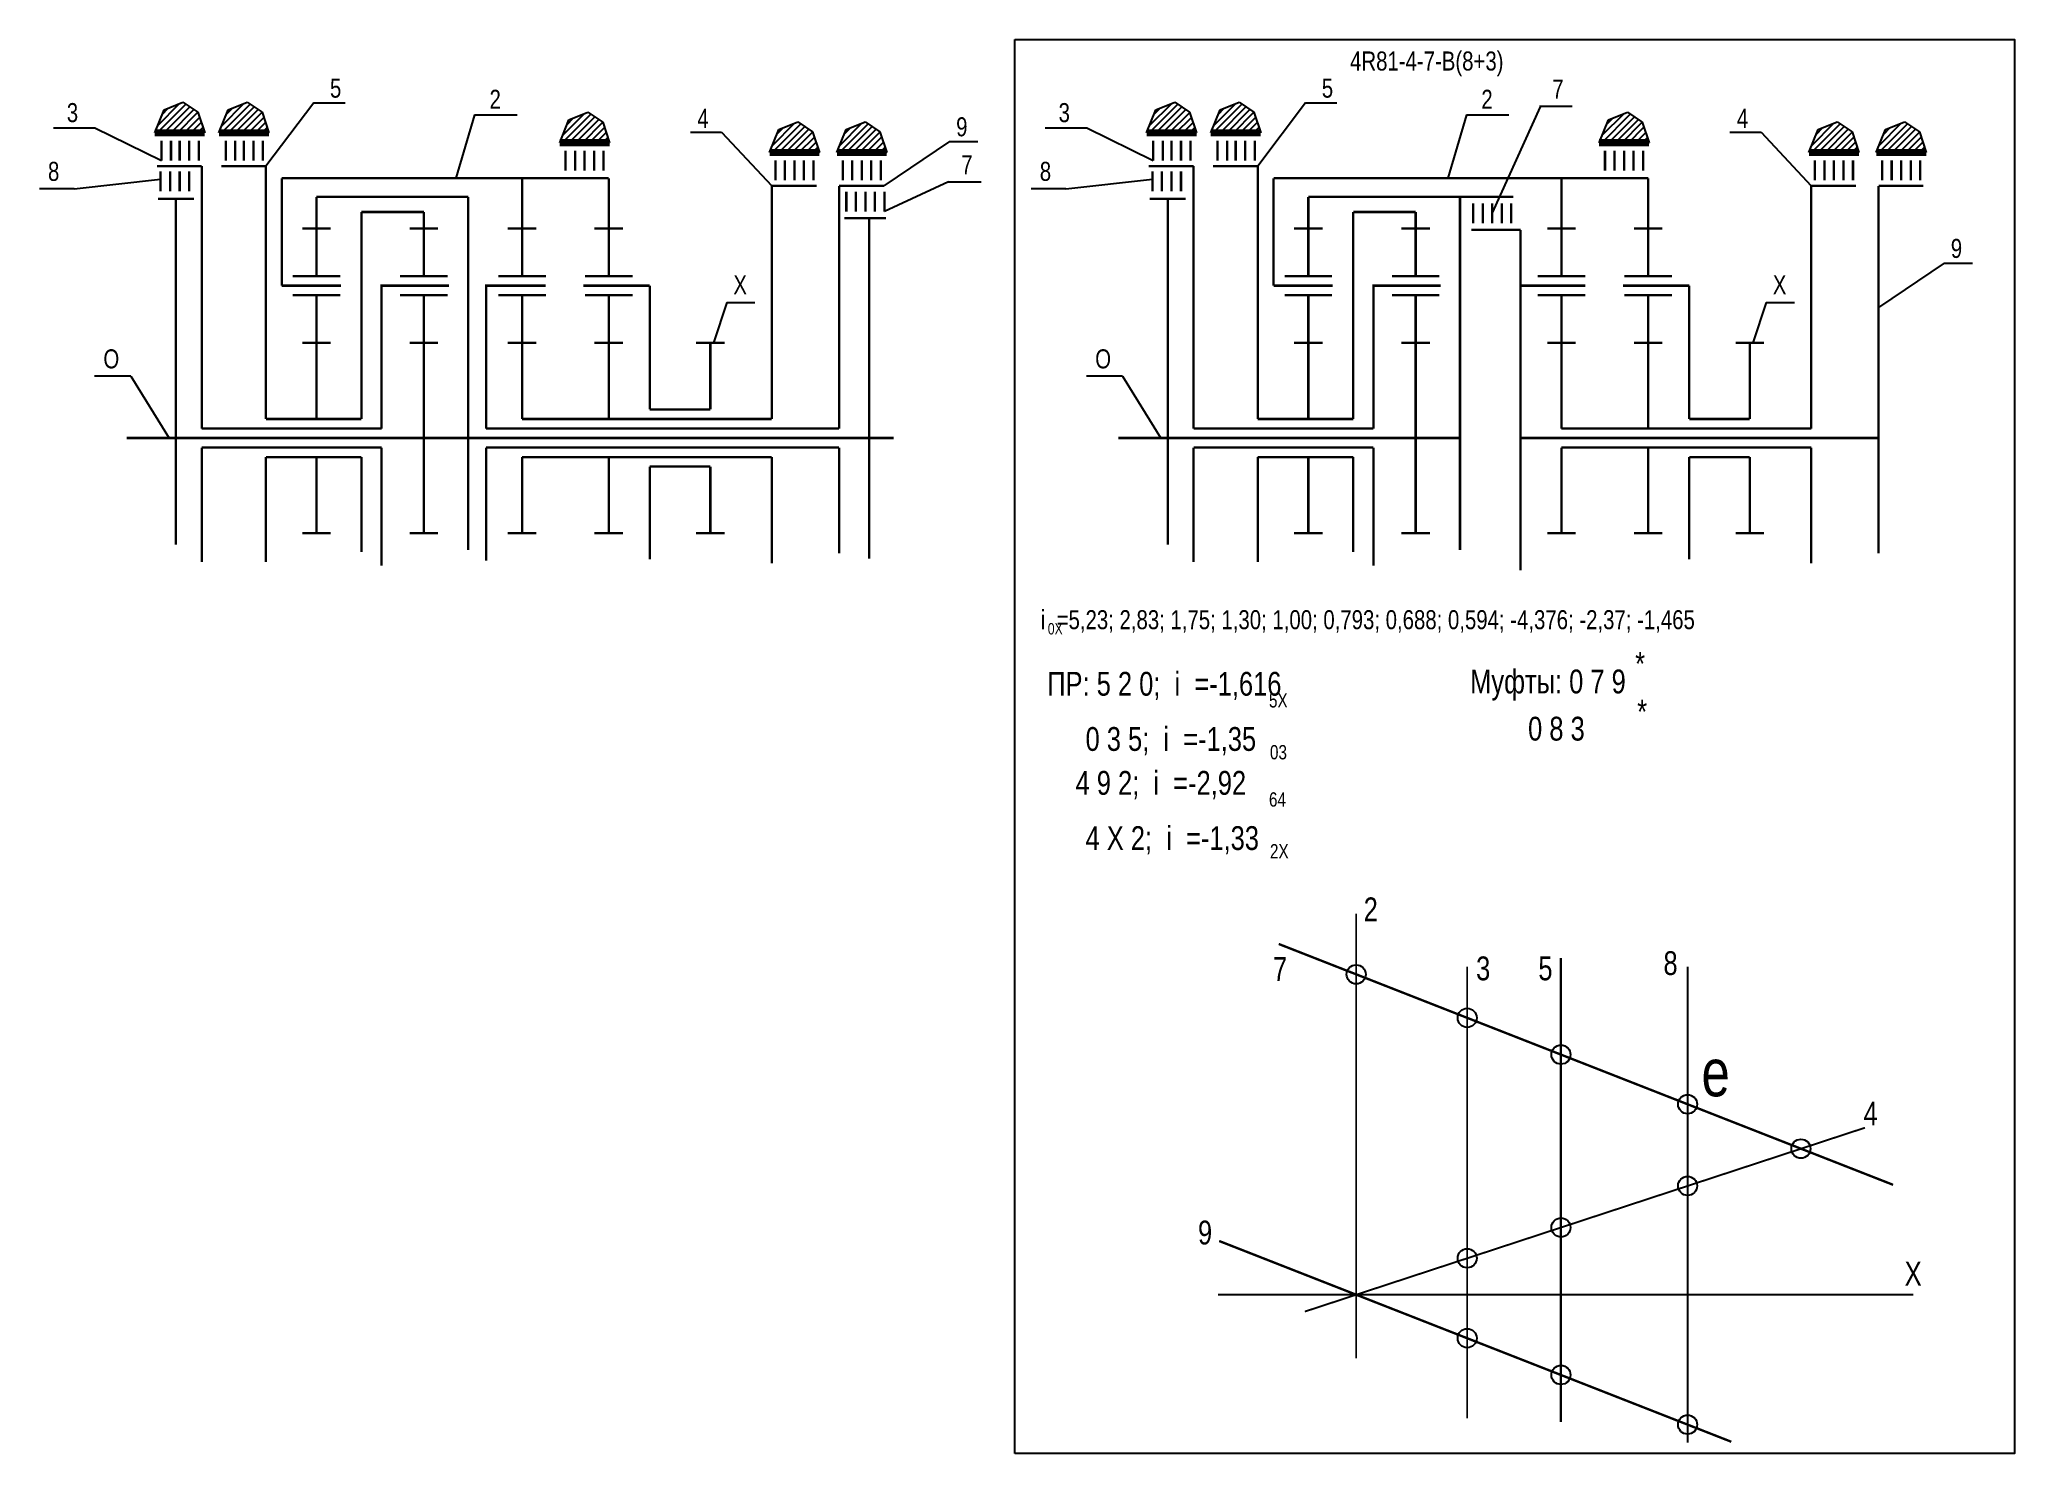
# Model space of a CAD drawing. Extents: x -557 to -142, y 153 to 450.
import ezdxf

# ---------------------------------------------------------------- set-up
doc = ezdxf.new("R2010")
doc.units = 0
doc.header["$LTSCALE"] = 15
doc.layers.get('0').update_dxf_attribs({"linetype": 'CONTINUOUS'})
doc.layers.add('DIM', color=92, linetype='CONTINUOUS')
doc.layers.add('MAIN', color=5, linetype='CONTINUOUS')
doc.styles.add('AMK', font='amk.shx', dxfattribs={"width": 0.8})

msp = doc.modelspace()

# ---------------------------------------------------------------- hatches: boundary and pattern name
at = {"layer": 'DIM'}
h = msp.add_hatch(dxfattribs=at)
h.set_pattern_fill('_USER', color=0, angle=45, style=0, pattern_type=0)
h.set_pattern_definition([(45, (-280.8573, 4.586), (-0.7071068, 0.7071068), [])])
h.paths.add_polyline_path([(-531.15, 435.1), (-533.1, 430.28), (-522.6, 430.28), (-524.05, 434.61), (-527.17, 436.72)])
h = msp.add_hatch(dxfattribs=at)
h.set_pattern_fill('_USER', color=0, angle=45, style=0, pattern_type=0)
h.set_pattern_definition([(45, (-267.3697, 4.586), (-0.7071068, 0.7071068), [])])
h.paths.add_polyline_path([(-517.67, 435.1), (-519.61, 430.28), (-509.11, 430.28), (-510.56, 434.61), (-513.68, 436.72)])
h = msp.add_hatch(dxfattribs=at)
h.set_pattern_fill('_USER', color=0, angle=45, style=0, pattern_type=0)
h.set_pattern_definition([(45, (-72.513, 4.586), (-0.7071068, 0.7071068), [])])
h.paths.add_polyline_path([(-322.81, 435.1), (-324.75, 430.28), (-314.26, 430.28), (-315.71, 434.61), (-318.82, 436.72)])
h = msp.add_hatch(dxfattribs=at)
h.set_pattern_fill('_USER', color=0, angle=45, style=0, pattern_type=0)
h.set_pattern_definition([(45, (-59.0253, 4.586), (-0.7071068, 0.7071068), [])])
h.paths.add_polyline_path([(-309.32, 435.1), (-311.27, 430.28), (-300.77, 430.28), (-302.22, 434.61), (-305.33, 436.72)])
h = msp.add_hatch(dxfattribs=at)
h.set_pattern_fill('_USER', color=0, angle=45, style=0, pattern_type=0)
h.set_pattern_definition([(45, (-195.7944, 2.492), (-0.7071068, 0.7071068), [])])
h.paths.add_polyline_path([(-446.09, 433.01), (-448.03, 428.19), (-437.54, 428.19), (-438.99, 432.51), (-442.1, 434.63)])
h = msp.add_hatch(dxfattribs=at)
h.set_pattern_fill('_USER', color=0, angle=45, style=0, pattern_type=0)
h.set_pattern_definition([(45, (-151.7117, 0.4504), (-0.7071068, 0.7071068), [])])
h.paths.add_polyline_path([(-402.01, 430.97), (-403.95, 426.15), (-393.46, 426.15), (-394.9, 430.47), (-398.02, 432.59)])
h = msp.add_hatch(dxfattribs=at)
h.set_pattern_fill('_USER', color=0, angle=45, style=0, pattern_type=0)
h.set_pattern_definition([(45, (-137.5734, 0.4504), (-0.7071068, 0.7071068), [])])
h.paths.add_polyline_path([(-387.87, 430.97), (-389.81, 426.15), (-379.32, 426.15), (-380.77, 430.47), (-383.88, 432.59)])
h = msp.add_hatch(dxfattribs=at)
h.set_pattern_fill('_USER', color=0, angle=45, style=0, pattern_type=0)
h.set_pattern_definition([(45, (22.5601, 2.492), (-0.7071068, 0.7071068), [])])
h.paths.add_polyline_path([(-227.74, 433.01), (-229.68, 428.19), (-219.18, 428.19), (-220.63, 432.51), (-223.75, 434.63)])
h = msp.add_hatch(dxfattribs=at)
h.set_pattern_fill('_USER', color=0, angle=45, style=0, pattern_type=0)
h.set_pattern_definition([(45, (66.6428, 0.4504), (-0.7071068, 0.7071068), [])])
h.paths.add_polyline_path([(-183.65, 430.97), (-185.6, 426.15), (-175.1, 426.15), (-176.55, 430.47), (-179.67, 432.59)])
h = msp.add_hatch(dxfattribs=at)
h.set_pattern_fill('_USER', color=0, angle=45, style=0, pattern_type=0)
h.set_pattern_definition([(45, (80.7811, 0.4504), (-0.7071068, 0.7071068), [])])
h.paths.add_polyline_path([(-169.51, 430.97), (-171.46, 426.15), (-160.96, 426.15), (-162.41, 430.47), (-165.53, 432.59)])

# ---------------------------------------------------------------- linework, layer by layer
at = {"const_width": 0.4}
for points in [[(-280.72, 266.24), (-280.72, 172.82)], [(-257.4, 255.14), (-257.4, 160.27)], [(-211.1, 255.14), (-211.1, 155.11)], [(-291.52, 182.67), (-173.85, 221.29)]]:
    msp.add_lwpolyline(points, dxfattribs=at)
at = {"layer": 'DIM', "color": 0}
for p, q in [((-531.15, 435.1), (-527.17, 436.72)), ((-527.17, 436.72), (-524.05, 434.61)), ((-517.67, 435.1), (-513.68, 436.72)), ((-513.68, 436.72), (-510.56, 434.61)), ((-499.69, 436.54), (-509.73, 423.27)), ((-499.69, 436.54), (-493.12, 436.54)), ((-322.81, 435.1), (-318.82, 436.72)), ((-318.82, 436.72), (-315.71, 434.61)), ((-309.32, 435.1), (-305.33, 436.72)), ((-305.33, 436.72), (-302.22, 434.61)), ((-291.34, 436.54), (-301.39, 423.27)), ((-291.34, 436.54), (-284.78, 436.54)), ((-242.09, 435.71), (-252.14, 413.43)), ((-242.2, 435.89), (-235.34, 435.89)), ((-533.1, 430.28), (-531.15, 435.1)), ((-524.05, 434.61), (-522.6, 430.28)), ((-519.61, 430.28), (-517.67, 435.1)), ((-510.56, 434.61), (-509.11, 430.28)), ((-465.93, 434.02), (-469.82, 420.72)), ((-465.93, 434.02), (-456.99, 434.02)), ((-448.03, 428.19), (-446.09, 433.01)), ((-446.09, 433.01), (-442.1, 434.63)), ((-442.1, 434.63), (-438.99, 432.51)), ((-438.99, 432.51), (-437.54, 428.19)), ((-402.01, 430.97), (-398.02, 432.59)), ((-398.02, 432.59), (-394.9, 430.47)), ((-387.87, 430.97), (-383.88, 432.59)), ((-383.88, 432.59), (-380.77, 430.47)), ((-324.75, 430.28), (-322.81, 435.1)), ((-315.71, 434.61), (-314.26, 430.28)), ((-311.27, 430.28), (-309.32, 435.1)), ((-302.22, 434.61), (-300.77, 430.28)), ((-257.58, 434.02), (-261.48, 420.72)), ((-257.58, 434.02), (-248.64, 434.02)), ((-229.68, 428.19), (-227.74, 433.01)), ((-227.74, 433.01), (-223.75, 434.63)), ((-223.75, 434.63), (-220.63, 432.51)), ((-220.63, 432.51), (-219.18, 428.19)), ((-183.65, 430.97), (-179.67, 432.59)), ((-179.67, 432.59), (-176.55, 430.47)), ((-169.51, 430.97), (-165.53, 432.59)), ((-165.53, 432.59), (-162.41, 430.47)), ((-554.38, 431.28), (-545.65, 431.28)), ((-545.65, 431.28), (-531.68, 424.44)), ((-531.84, 430.1), (-524.93, 430.1)), ((-518.36, 430.1), (-511.44, 430.1)), ((-446.78, 428), (-439.87, 428)), ((-420.58, 430.43), (-414.02, 430.43)), ((-414.02, 430.43), (-403.49, 419.13)), ((-403.95, 426.15), (-402.01, 430.97)), ((-394.9, 430.47), (-393.46, 426.15)), ((-389.81, 426.15), (-387.87, 430.97)), ((-380.77, 430.47), (-379.32, 426.15)), ((-366.13, 428.42), (-379.94, 419.13)), ((-366.13, 428.42), (-360.22, 428.42)), ((-346.03, 431.28), (-337.31, 431.28)), ((-337.31, 431.28), (-323.34, 424.44)), ((-323.5, 430.1), (-316.59, 430.1)), ((-310.01, 430.1), (-303.1, 430.1)), ((-228.43, 428), (-221.51, 428)), ((-202.23, 430.43), (-195.66, 430.43)), ((-195.66, 430.43), (-185.13, 419.13)), ((-185.6, 426.15), (-183.65, 430.97)), ((-176.55, 430.47), (-175.1, 426.15)), ((-171.46, 426.15), (-169.51, 430.97)), ((-162.41, 430.47), (-160.96, 426.15)), ((-402.7, 425.96), (-395.79, 425.96)), ((-388.56, 425.96), (-381.65, 425.96)), ((-184.34, 425.96), (-177.43, 425.96)), ((-170.21, 425.96), (-163.29, 425.96)), ((-550.05, 418.47), (-531.86, 420.54)), ((-366.37, 419.98), (-379.82, 413.72)), ((-366.37, 419.98), (-359.51, 419.98)), ((-341.7, 418.47), (-323.52, 420.54)), ((-550.05, 418.47), (-557.3, 418.47)), ((-341.7, 418.47), (-348.96, 418.47)), ((-157.19, 402.88), (-170.99, 393.59)), ((-157.19, 402.88), (-151.28, 402.88)), ((-412.93, 394.62), (-415.75, 386.16)), ((-412.93, 394.62), (-407.02, 394.62)), ((-194.58, 394.62), (-197.4, 386.16)), ((-194.58, 394.62), (-188.67, 394.62)), ((-538.14, 379.18), (-545.74, 379.18)), ((-538.14, 379.18), (-530.1, 366.16)), ((-329.79, 379.18), (-337.4, 379.18)), ((-329.79, 379.18), (-321.76, 366.16))]:
    msp.add_line(p, q, dxfattribs=at)
for points, const_width in [([(-523.22, 423.27), (-523.22, 368.16)], 0.5), ([(-509.73, 423.27), (-509.73, 370.16)], 0.5), ([(-314.88, 423.27), (-314.88, 368.16)], 0.5), ([(-301.39, 423.27), (-301.39, 370.16)], 0.5), ([(-506.42, 420.72), (-437.73, 420.72)], 0.5), ([(-506.42, 398.16), (-506.42, 420.72)], 0.5), ([(-403.49, 419.13), (-403.49, 370.16)], 0.5), ([(-389.35, 419.13), (-389.35, 368.16)], 0.5), ([(-298.08, 420.72), (-219.38, 420.72)], 0.5), ([(-298.08, 398.16), (-298.08, 420.72)], 0.5), ([(-185.13, 419.13), (-185.13, 368.16)], 0.5), ([(-170.99, 419.13), (-170.99, 366.16)], 0.5), ([(-532.43, 416.43), (-524.88, 416.43)], 0.5), ([(-528.66, 416.43), (-528.66, 366.16)], 0.5), ([(-499.12, 416.82), (-467.25, 416.82)], 0.5), ([(-467.25, 342.65), (-467.25, 416.82)], 0.5), ([(-324.09, 416.43), (-316.54, 416.43)], 0.5), ([(-320.31, 416.43), (-320.31, 366.16)], 0.5), ([(-290.77, 416.82), (-247.73, 416.82)], 0.5), ([(-258.91, 342.65), (-258.91, 416.82)], 0.5), ([(-489.68, 413.63), (-489.68, 370.16)], 0.5), ([(-476.56, 413.63), (-489.68, 413.63)], 0.5), ([(-383.05, 400.63), (-383.05, 412.33)], 0.5), ([(-281.34, 413.63), (-281.34, 370.16)], 0.5), ([(-268.22, 413.63), (-281.34, 413.63)], 0.5), ([(-246.2, 398.16), (-246.2, 409.86)], 0.5), ([(-481.18, 398.16), (-485.44, 398.16), (-485.44, 368.16)], 0.5), ([(-460.56, 398.16), (-463.48, 398.16), (-463.48, 368.16)], 0.5), ([(-429.11, 398.16), (-429.11, 372.16)], 0.5), ([(-383.05, 400.63), (-383.05, 368.63)], 0.5), ([(-272.83, 398.16), (-277.09, 398.16), (-277.09, 368.16)], 0.5), ([(-242.2, 398.16), (-246.2, 398.16), (-246.2, 366.16)], 0.5), ([(-210.75, 398.16), (-210.75, 370.16)], 0.5), ([(-509.73, 370.16), (-489.68, 370.16)], 0.5), ([(-455.94, 370.16), (-403.49, 370.16)], 0.5), ([(-429.11, 372.16), (-416.39, 372.16)], 0.5), ([(-429.11, 370.16), (-416.39, 370.16)], 0.5), ([(-301.39, 370.16), (-281.34, 370.16)], 0.5), ([(-210.75, 370.16), (-198.03, 370.16)], 0.5), ([(-210.75, 370.16), (-198.03, 370.16)], 0.5), ([(-539.01, 366.16), (-467.25, 366.16)], 0.5), ([(-528.66, 366.16), (-528.66, 343.76)], 0.5), ([(-523.22, 368.16), (-485.44, 368.16)], 0.5), ([(-477.26, 366.16), (-377.88, 366.16)], 0.5), ([(-464.55, 366.16), (-425.33, 366.16)], 0.5), ([(-463.48, 368.16), (-389.35, 368.16)], 0.5), ([(-383.05, 368.63), (-383.05, 340.82)], 0.5), ([(-330.67, 366.16), (-258.91, 366.16)], 0.5), ([(-320.31, 366.16), (-320.31, 343.76)], 0.5), ([(-314.88, 368.16), (-277.09, 368.16)], 0.5), ([(-246.2, 366.16), (-206.97, 366.16)], 0.5), ([(-246.2, 366.16), (-170.99, 366.16)], 0.5), ([(-246.2, 366.16), (-246.2, 338.35)], 0.5), ([(-237.59, 368.16), (-185.13, 368.16)], 0.5), ([(-170.99, 366.16), (-170.99, 341.95)], 0.5), ([(-523.22, 364.16), (-485.44, 364.16)], 0.5), ([(-523.22, 364.16), (-523.22, 340.14)], 0.5), ([(-509.73, 362.16), (-489.68, 362.16)], 0.5), ([(-509.73, 362.16), (-509.73, 340.14)], 0.5), ([(-489.68, 362.16), (-489.68, 342.23)], 0.5), ([(-485.44, 364.16), (-485.44, 339.33)], 0.5), ([(-463.48, 364.16), (-389.35, 364.16)], 0.5), ([(-463.48, 364.16), (-463.48, 340.4)], 0.5), ([(-455.94, 362.16), (-403.49, 362.16)], 0.5), ([(-429.11, 362.16), (-416.39, 362.16)], 0.5), ([(-403.49, 362.16), (-403.49, 339.81)], 0.5), ([(-389.35, 364.16), (-389.35, 341.95)], 0.5), ([(-314.88, 364.16), (-277.09, 364.16)], 0.5), ([(-314.88, 364.16), (-314.88, 340.14)], 0.5), ([(-301.39, 362.16), (-281.34, 362.16)], 0.5), ([(-301.39, 362.16), (-301.39, 340.14)], 0.5), ([(-281.34, 362.16), (-281.34, 342.23)], 0.5), ([(-277.09, 364.16), (-277.09, 339.33)], 0.5), ([(-237.59, 364.16), (-185.13, 364.16)], 0.5), ([(-210.75, 362.16), (-198.03, 362.16)], 0.5), ([(-210.75, 362.16), (-198.03, 362.16)], 0.5), ([(-210.75, 362.16), (-210.75, 340.68)], 0.5), ([(-185.13, 364.16), (-185.13, 339.81)], 0.5), ([(-429.11, 360.16), (-429.11, 340.68)], 0.5), ([(-429.11, 360.16), (-416.39, 360.16)], 0.5), ([(-167.93, 209.3), (-296.99, 259.89)], 0.5), ([(-237.7, 256.94), (-237.7, 159.48)], 0.5), ([(-201.92, 155.33), (-309.5, 197.5)], 0.5), ([(-309.78, 186.22), (-163.68, 186.22)], 0.4)]:
    msp.add_lwpolyline(points, dxfattribs=dict(at, const_width=const_width))
for points in [[(-518.45, 366.16, 0.5, 0.5, 0), (-489.68, 366.16, 0.5, 0.5, 0)], [(-310.11, 366.16, 0.5, 0.5, 0), (-281.34, 366.16, 0.5, 0.5, 0)]]:
    msp.add_lwpolyline(points, format="xyseb", dxfattribs=at)
for centre in [(-280.72, 253.51), (-257.4, 244.37), (-237.7, 236.65), (-211.1, 226.22), (-187.29, 216.88), (-211.1, 209.07), (-237.7, 200.34), (-257.4, 193.87), (-257.4, 177.08), (-237.7, 169.36), (-211.1, 158.93)]:
    msp.add_circle(centre, 2, dxfattribs=at)
at = {"layer": 'MAIN'}
for points in [[(-352.43, 152.87), (-352.43, 449.87)], [(-352.43, 449.87), (-142.43, 449.87), (-142.43, 152.87), (-352.43, 152.87)]]:
    msp.add_lwpolyline(points, dxfattribs=at)
at = {"layer": 'MAIN', "color": 0}
for points, const_width in [([(-533.1, 430.28), (-522.6, 430.28)], 1.5), ([(-523.86, 428.63), (-523.86, 424.44)], 0.5), ([(-519.61, 430.28), (-509.11, 430.28)], 1.5), ([(-510.38, 428.63), (-510.38, 424.44)], 0.5), ([(-448.03, 428.19), (-437.54, 428.19)], 1.5), ([(-324.75, 430.28), (-314.26, 430.28)], 1.5), ([(-315.52, 428.63), (-315.52, 424.44)], 0.5), ([(-311.27, 430.28), (-300.77, 430.28)], 1.5), ([(-302.03, 428.63), (-302.03, 424.44)], 0.5), ([(-229.68, 428.19), (-219.18, 428.19)], 1.5), ([(-532.63, 423.27), (-523.22, 423.27)], 0.5), ([(-519.14, 423.27), (-509.73, 423.27)], 0.5), ([(-438.8, 426.54), (-438.8, 422.34)], 0.5), ([(-403.95, 426.15), (-393.46, 426.15)], 1.5), ([(-394.72, 424.5), (-394.72, 420.3)], 0.5), ([(-389.81, 426.15), (-379.32, 426.15)], 1.5), ([(-380.58, 424.5), (-380.58, 420.3)], 0.5), ([(-324.29, 423.27), (-314.88, 423.27)], 0.5), ([(-310.8, 423.27), (-301.39, 423.27)], 0.5), ([(-220.45, 426.54), (-220.45, 422.34)], 0.5), ([(-185.6, 426.15), (-175.1, 426.15)], 1.5), ([(-176.36, 424.5), (-176.36, 420.3)], 0.5), ([(-171.46, 426.15), (-160.96, 426.15)], 1.5), ([(-162.23, 424.5), (-162.23, 420.3)], 0.5), ([(-525.86, 422.21), (-525.86, 418.01)], 0.5), ([(-455.94, 410.16), (-455.94, 420.72)], 0.5), ([(-437.73, 400.16), (-437.73, 420.72)], 0.5), ([(-403.49, 419.13), (-394.07, 419.13)], 0.5), ([(-389.35, 419.13), (-379.94, 419.13)], 0.5), ([(-317.52, 422.21), (-317.52, 418.01)], 0.5), ([(-237.59, 410.16), (-237.59, 420.72)], 0.5), ([(-219.38, 400.16), (-219.38, 420.72)], 0.5), ([(-185.13, 419.13), (-175.72, 419.13)], 0.5), ([(-170.99, 419.13), (-161.58, 419.13)], 0.5), ([(-499.12, 410.16), (-499.12, 416.82)], 0.5), ([(-379.82, 417.91), (-379.82, 413.72)], 0.5), ([(-290.77, 410.16), (-290.77, 416.82)], 0.5), ([(-248.14, 415.44), (-248.14, 411.24)], 0.5), ([(-476.56, 410.16), (-476.56, 413.63)], 0.5), ([(-388.22, 412.33), (-379.46, 412.33)], 0.5), ([(-268.22, 410.16), (-268.22, 413.63)], 0.5), ([(-499.12, 410.16), (-502.12, 410.16)], 0.5), ([(-499.12, 400.16), (-499.12, 410.16)], 0.5), ([(-499.12, 410.16), (-496.12, 410.16)], 0.5), ([(-476.56, 410.16), (-479.56, 410.16)], 0.5), ([(-476.56, 400.16), (-476.56, 410.16)], 0.5), ([(-476.56, 410.16), (-473.56, 410.16)], 0.5), ([(-455.94, 410.16), (-458.94, 410.16)], 0.5), ([(-455.94, 400.16), (-455.94, 410.16)], 0.5), ([(-455.94, 410.16), (-452.94, 410.16)], 0.5), ([(-437.73, 410.16), (-440.73, 410.16)], 0.5), ([(-437.73, 410.16), (-434.73, 410.16)], 0.5), ([(-290.77, 410.16), (-293.77, 410.16)], 0.5), ([(-290.77, 400.16), (-290.77, 410.16)], 0.5), ([(-290.77, 410.16), (-287.77, 410.16)], 0.5), ([(-268.22, 410.16), (-271.22, 410.16)], 0.5), ([(-268.22, 400.16), (-268.22, 410.16)], 0.5), ([(-268.22, 410.16), (-265.22, 410.16)], 0.5), ([(-256.54, 409.86), (-246.2, 409.86)], 0.5), ([(-237.59, 410.16), (-240.59, 410.16)], 0.5), ([(-237.59, 400.16), (-237.59, 410.16)], 0.5), ([(-237.59, 410.16), (-234.59, 410.16)], 0.5), ([(-219.38, 410.16), (-222.38, 410.16)], 0.5), ([(-219.38, 410.16), (-216.38, 410.16)], 0.5), ([(-493.98, 398.16), (-506.42, 398.16)], 0.5), ([(-471.3, 398.16), (-481.18, 398.16)], 0.5), ([(-450.95, 398.16), (-460.56, 398.16)], 0.5), ([(-429.11, 398.16), (-443.04, 398.16)], 0.5), ([(-285.64, 398.16), (-298.08, 398.16)], 0.5), ([(-262.95, 398.16), (-272.83, 398.16)], 0.5), ([(-232.59, 398.16), (-242.2, 398.16)], 0.5), ([(-210.75, 398.16), (-224.68, 398.16)], 0.5), ([(-499.12, 396.16), (-504.12, 396.16)], 0.5), ([(-499.12, 386.16), (-499.12, 396.16), (-494.12, 396.16)], 0.5), ([(-476.56, 396.16), (-481.56, 396.16)], 0.5), ([(-476.56, 386.16), (-476.56, 396.16), (-471.56, 396.16)], 0.5), ([(-455.94, 396.16), (-460.94, 396.16)], 0.5), ([(-455.94, 386.16), (-455.94, 396.16), (-450.94, 396.16)], 0.5), ([(-437.73, 396.16), (-442.73, 396.16)], 0.5), ([(-437.73, 386.16), (-437.73, 396.16), (-432.73, 396.16)], 0.5), ([(-290.77, 396.16), (-295.77, 396.16)], 0.5), ([(-290.77, 386.16), (-290.77, 396.16), (-285.77, 396.16)], 0.5), ([(-268.22, 396.16), (-273.22, 396.16)], 0.5), ([(-268.22, 386.16), (-268.22, 396.16), (-263.22, 396.16)], 0.5), ([(-237.59, 396.16), (-242.59, 396.16)], 0.5), ([(-237.59, 386.16), (-237.59, 396.16), (-232.59, 396.16)], 0.5), ([(-219.38, 396.16), (-224.38, 396.16)], 0.5), ([(-219.38, 386.16), (-219.38, 396.16), (-214.38, 396.16)], 0.5), ([(-499.12, 386.16), (-502.12, 386.16)], 0.5), ([(-499.12, 370.16), (-499.12, 386.16)], 0.5), ([(-499.12, 386.16), (-496.12, 386.16)], 0.5), ([(-476.56, 386.16), (-479.56, 386.16)], 0.5), ([(-476.56, 366.16), (-476.56, 386.16)], 0.5), ([(-476.56, 386.16), (-473.56, 386.16)], 0.5), ([(-455.94, 386.16), (-458.94, 386.16)], 0.5), ([(-455.94, 370.16), (-455.94, 386.16)], 0.5), ([(-455.94, 386.16), (-452.94, 386.16)], 0.5), ([(-437.73, 386.16), (-440.73, 386.16)], 0.5), ([(-437.73, 370.16), (-437.73, 386.16)], 0.5), ([(-437.73, 386.16), (-434.73, 386.16)], 0.5), ([(-416.39, 386.16), (-419.39, 386.16)], 0.5), ([(-416.39, 386.16), (-413.39, 386.16)], 0.5), ([(-416.39, 372.16), (-416.39, 386.16)], 0.5), ([(-290.77, 386.16), (-293.77, 386.16)], 0.5), ([(-290.77, 370.16), (-290.77, 386.16)], 0.5), ([(-290.77, 386.16), (-287.77, 386.16)], 0.5), ([(-268.22, 386.16), (-271.22, 386.16)], 0.5), ([(-268.22, 366.16), (-268.22, 386.16)], 0.5), ([(-268.22, 386.16), (-265.22, 386.16)], 0.5), ([(-237.59, 386.16), (-240.59, 386.16)], 0.5), ([(-237.59, 368.16), (-237.59, 386.16)], 0.5), ([(-237.59, 386.16), (-234.59, 386.16)], 0.5), ([(-219.38, 386.16), (-222.38, 386.16)], 0.5), ([(-219.38, 368.16), (-219.38, 386.16)], 0.5), ([(-219.38, 386.16), (-216.38, 386.16)], 0.5), ([(-198.03, 386.16), (-201.03, 386.16)], 0.5), ([(-198.03, 386.16), (-195.03, 386.16)], 0.5), ([(-198.03, 370.16), (-198.03, 386.16)], 0.5), ([(-476.56, 366.16), (-476.56, 346.16)], 0.5), ([(-268.22, 366.16), (-268.22, 346.16)], 0.5), ([(-499.12, 362.16), (-499.12, 346.16)], 0.5), ([(-455.94, 362.16), (-455.94, 346.16)], 0.5), ([(-437.73, 362.16), (-437.73, 346.16)], 0.5), ([(-290.77, 362.16), (-290.77, 346.16)], 0.5), ([(-237.59, 364.16), (-237.59, 346.16)], 0.5), ([(-219.38, 364.16), (-219.38, 346.16)], 0.5), ([(-198.03, 362.16), (-198.03, 346.16)], 0.5), ([(-416.39, 360.16), (-416.39, 346.16)], 0.5), ([(-499.12, 346.16), (-502.12, 346.16)], 0.5), ([(-499.12, 346.16), (-496.12, 346.16)], 0.5), ([(-476.56, 346.16), (-479.56, 346.16)], 0.5), ([(-476.56, 346.16), (-473.56, 346.16)], 0.5), ([(-455.94, 346.16), (-458.94, 346.16)], 0.5), ([(-455.94, 346.16), (-452.94, 346.16)], 0.5), ([(-437.73, 346.16), (-440.73, 346.16)], 0.5), ([(-437.73, 346.16), (-434.73, 346.16)], 0.5), ([(-416.39, 346.16), (-419.39, 346.16)], 0.5), ([(-416.39, 346.16), (-413.39, 346.16)], 0.5), ([(-290.77, 346.16), (-293.77, 346.16)], 0.5), ([(-290.77, 346.16), (-287.77, 346.16)], 0.5), ([(-268.22, 346.16), (-271.22, 346.16)], 0.5), ([(-268.22, 346.16), (-265.22, 346.16)], 0.5), ([(-237.59, 346.16), (-240.59, 346.16)], 0.5), ([(-237.59, 346.16), (-234.59, 346.16)], 0.5), ([(-219.38, 346.16), (-222.38, 346.16)], 0.5), ([(-219.38, 346.16), (-216.38, 346.16)], 0.5), ([(-198.03, 346.16), (-201.03, 346.16)], 0.5), ([(-198.03, 346.16), (-195.03, 346.16)], 0.5)]:
    msp.add_lwpolyline(points, dxfattribs=dict(at, const_width=const_width))
for points in [[(-531.68, 428.63, 0.5, 0.5, 0), (-531.68, 424.44, 0.5, 0.5, 0)], [(-529.68, 428.63, 0.5, 0.5, 0), (-529.68, 424.44, 0.5, 0.5, 0)], [(-527.86, 428.63, 0.5, 0.5, 0), (-527.86, 424.44, 0.5, 0.5, 0)], [(-525.86, 428.63, 0.5, 0.5, 0), (-525.86, 424.44, 0.5, 0.5, 0)], [(-518.19, 428.63, 0.5, 0.5, 0), (-518.19, 424.44, 0.5, 0.5, 0)], [(-516.19, 428.63, 0.5, 0.5, 0), (-516.19, 424.44, 0.5, 0.5, 0)], [(-514.38, 428.63, 0.5, 0.5, 0), (-514.38, 424.44, 0.5, 0.5, 0)], [(-512.38, 428.63, 0.5, 0.5, 0), (-512.38, 424.44, 0.5, 0.5, 0)], [(-323.34, 428.63, 0.5, 0.5, 0), (-323.34, 424.44, 0.5, 0.5, 0)], [(-321.34, 428.63, 0.5, 0.5, 0), (-321.34, 424.44, 0.5, 0.5, 0)], [(-319.52, 428.63, 0.5, 0.5, 0), (-319.52, 424.44, 0.5, 0.5, 0)], [(-317.52, 428.63, 0.5, 0.5, 0), (-317.52, 424.44, 0.5, 0.5, 0)], [(-309.85, 428.63, 0.5, 0.5, 0), (-309.85, 424.44, 0.5, 0.5, 0)], [(-307.85, 428.63, 0.5, 0.5, 0), (-307.85, 424.44, 0.5, 0.5, 0)], [(-306.03, 428.63, 0.5, 0.5, 0), (-306.03, 424.44, 0.5, 0.5, 0)], [(-304.03, 428.63, 0.5, 0.5, 0), (-304.03, 424.44, 0.5, 0.5, 0)], [(-446.8, 426.54, 0.5, 0.5, 0), (-446.8, 422.34, 0.5, 0.5, 0)], [(-444.8, 426.54, 0.5, 0.5, 0), (-444.8, 422.34, 0.5, 0.5, 0)], [(-442.8, 426.54, 0.5, 0.5, 0), (-442.8, 422.34, 0.5, 0.5, 0)], [(-440.8, 426.54, 0.5, 0.5, 0), (-440.8, 422.34, 0.5, 0.5, 0)], [(-402.72, 424.5, 0.5, 0.5, 0), (-402.72, 420.3, 0.5, 0.5, 0)], [(-400.72, 424.5, 0.5, 0.5, 0), (-400.72, 420.3, 0.5, 0.5, 0)], [(-398.72, 424.5, 0.5, 0.5, 0), (-398.72, 420.3, 0.5, 0.5, 0)], [(-396.72, 424.5, 0.5, 0.5, 0), (-396.72, 420.3, 0.5, 0.5, 0)], [(-388.58, 424.5, 0.5, 0.5, 0), (-388.58, 420.3, 0.5, 0.5, 0)], [(-386.58, 424.5, 0.5, 0.5, 0), (-386.58, 420.3, 0.5, 0.5, 0)], [(-384.58, 424.5, 0.5, 0.5, 0), (-384.58, 420.3, 0.5, 0.5, 0)], [(-382.58, 424.5, 0.5, 0.5, 0), (-382.58, 420.3, 0.5, 0.5, 0)], [(-228.45, 426.54, 0.5, 0.5, 0), (-228.45, 422.34, 0.5, 0.5, 0)], [(-226.45, 426.54, 0.5, 0.5, 0), (-226.45, 422.34, 0.5, 0.5, 0)], [(-224.45, 426.54, 0.5, 0.5, 0), (-224.45, 422.34, 0.5, 0.5, 0)], [(-222.45, 426.54, 0.5, 0.5, 0), (-222.45, 422.34, 0.5, 0.5, 0)], [(-184.36, 424.5, 0.5, 0.5, 0), (-184.36, 420.3, 0.5, 0.5, 0)], [(-182.36, 424.5, 0.5, 0.5, 0), (-182.36, 420.3, 0.5, 0.5, 0)], [(-180.36, 424.5, 0.5, 0.5, 0), (-180.36, 420.3, 0.5, 0.5, 0)], [(-178.36, 424.5, 0.5, 0.5, 0), (-178.36, 420.3, 0.5, 0.5, 0)], [(-170.23, 424.5, 0.5, 0.5, 0), (-170.23, 420.3, 0.5, 0.5, 0)], [(-168.23, 424.5, 0.5, 0.5, 0), (-168.23, 420.3, 0.5, 0.5, 0)], [(-166.23, 424.5, 0.5, 0.5, 0), (-166.23, 420.3, 0.5, 0.5, 0)], [(-164.23, 424.5, 0.5, 0.5, 0), (-164.23, 420.3, 0.5, 0.5, 0)], [(-531.86, 422.21, 0.5, 0.5, 0), (-531.86, 418.01, 0.5, 0.5, 0)], [(-529.86, 422.21, 0.5, 0.5, 0), (-529.86, 418.01, 0.5, 0.5, 0)], [(-527.86, 422.21, 0.5, 0.5, 0), (-527.86, 418.01, 0.5, 0.5, 0)], [(-323.52, 422.21, 0.5, 0.5, 0), (-323.52, 418.01, 0.5, 0.5, 0)], [(-321.52, 422.21, 0.5, 0.5, 0), (-321.52, 418.01, 0.5, 0.5, 0)], [(-319.52, 422.21, 0.5, 0.5, 0), (-319.52, 418.01, 0.5, 0.5, 0)], [(-387.82, 417.91, 0.5, 0.5, 0), (-387.82, 413.72, 0.5, 0.5, 0)], [(-385.82, 417.91, 0.5, 0.5, 0), (-385.82, 413.72, 0.5, 0.5, 0)], [(-383.82, 417.91, 0.5, 0.5, 0), (-383.82, 413.72, 0.5, 0.5, 0)], [(-381.82, 417.91, 0.5, 0.5, 0), (-381.82, 413.72, 0.5, 0.5, 0)], [(-256.14, 415.44, 0.5, 0.5, 0), (-256.14, 411.24, 0.5, 0.5, 0)], [(-254.14, 415.44, 0.5, 0.5, 0), (-254.14, 411.24, 0.5, 0.5, 0)], [(-252.14, 415.44, 0.5, 0.5, 0), (-252.14, 411.24, 0.5, 0.5, 0)], [(-250.14, 415.44, 0.5, 0.5, 0), (-250.14, 411.24, 0.5, 0.5, 0)], [(-494.12, 400.16, 0.5, 0.5, 0), (-504.12, 400.16, 0.5, 0.5, 0)], [(-471.56, 400.16, 0.5, 0.5, 0), (-481.56, 400.16, 0.5, 0.5, 0)], [(-450.94, 400.16, 0.5, 0.5, 0), (-460.94, 400.16, 0.5, 0.5, 0)], [(-432.73, 400.16, 0.5, 0.5, 0), (-442.73, 400.16, 0.5, 0.5, 0)], [(-285.77, 400.16, 0.5, 0.5, 0), (-295.77, 400.16, 0.5, 0.5, 0)], [(-263.22, 400.16, 0.5, 0.5, 0), (-273.22, 400.16, 0.5, 0.5, 0)], [(-232.59, 400.16, 0.5, 0.5, 0), (-242.59, 400.16, 0.5, 0.5, 0)], [(-214.38, 400.16, 0.5, 0.5, 0), (-224.38, 400.16, 0.5, 0.5, 0)]]:
    msp.add_lwpolyline(points, format="xyseb", dxfattribs=at)

# ---------------------------------------------------------------- texts
at = {"layer": 'DIM', "color": 0, "style": 'AMK', "width": 0.8}
for s, height, p in [('4R81-4-7-B(8+3)', 4, (-282, 443.35)), ('5', 4, (-496.29, 437.65)), ('5', 4, (-287.94, 437.65)), ('7', 4, (-239.53, 437.46)), ('3', 4, (-551.57, 432.51)), ('2', 4, (-462.77, 435.31)), ('3', 4, (-343.23, 432.51)), ('2', 4, (-254.43, 435.31)), ('4', 4, (-419.11, 431.31)), ('9', 4, (-364.75, 429.53)), ('4', 4, (-200.75, 431.31)), ('8', 4, (-555.52, 420.17)), ('7', 4, (-363.69, 421.54)), ('8', 4, (-347.18, 420.17)), ('9', 4, (-155.81, 403.99)), ('X', 4, (-411.55, 396.35)), ('X', 4, (-193.2, 396.35)), ('O', 4, (-543.88, 380.79)), ('O', 4, (-335.54, 380.79)), ('i  =5,23; 2,83; 1,75; 1,30; 1,00; 0,793; 0,688; 0,594; -4,376; -2,37; -1,465', 4, (-346.97, 326)), ('0X', 2.4, (-345.5, 324.9)), ('*', 5, (-222.12, 316.25)), (' ПР: 5 2 0;  i  =-1,616', 5, (-347.1, 312.04)), ('Муфты: 0 7 9', 5, (-256.78, 312.52)), ('5X', 3, (-299.04, 309.56)), ('*', 5, (-221.69, 306.18)), ('       0 8 3', 5, (-255.01, 302.61)), ('    0 3 5;  i  =-1,35', 5, (-343.51, 300.45)), ('03', 3, (-298.83, 298.67)), ('     4 9 2;  i  =-2,92', 5, (-347.1, 291.23)), ('64', 3, (-299.04, 288.74)), ('    4 X 2;  i  =-1,33', 5, (-343.51, 279.63)), ('2X', 3, (-298.83, 277.86)), ('2', 5, (-279.14, 264.66)), ('3', 5, (-255.53, 252.26)), ('5', 5, (-242.45, 252.26)), ('8', 5, (-216.17, 253.37)), ('7', 5, (-298.21, 252.12)), ('e', 10, (-208.18, 227.89)), ('4', 5, (-174.15, 221.76)), ('9', 5, (-313.95, 196.78)), ('X', 5, (-165.5, 188.14))]:
    msp.add_text(s, height=height, dxfattribs=at).set_placement(p)

doc.saveas('drawing.dxf')
